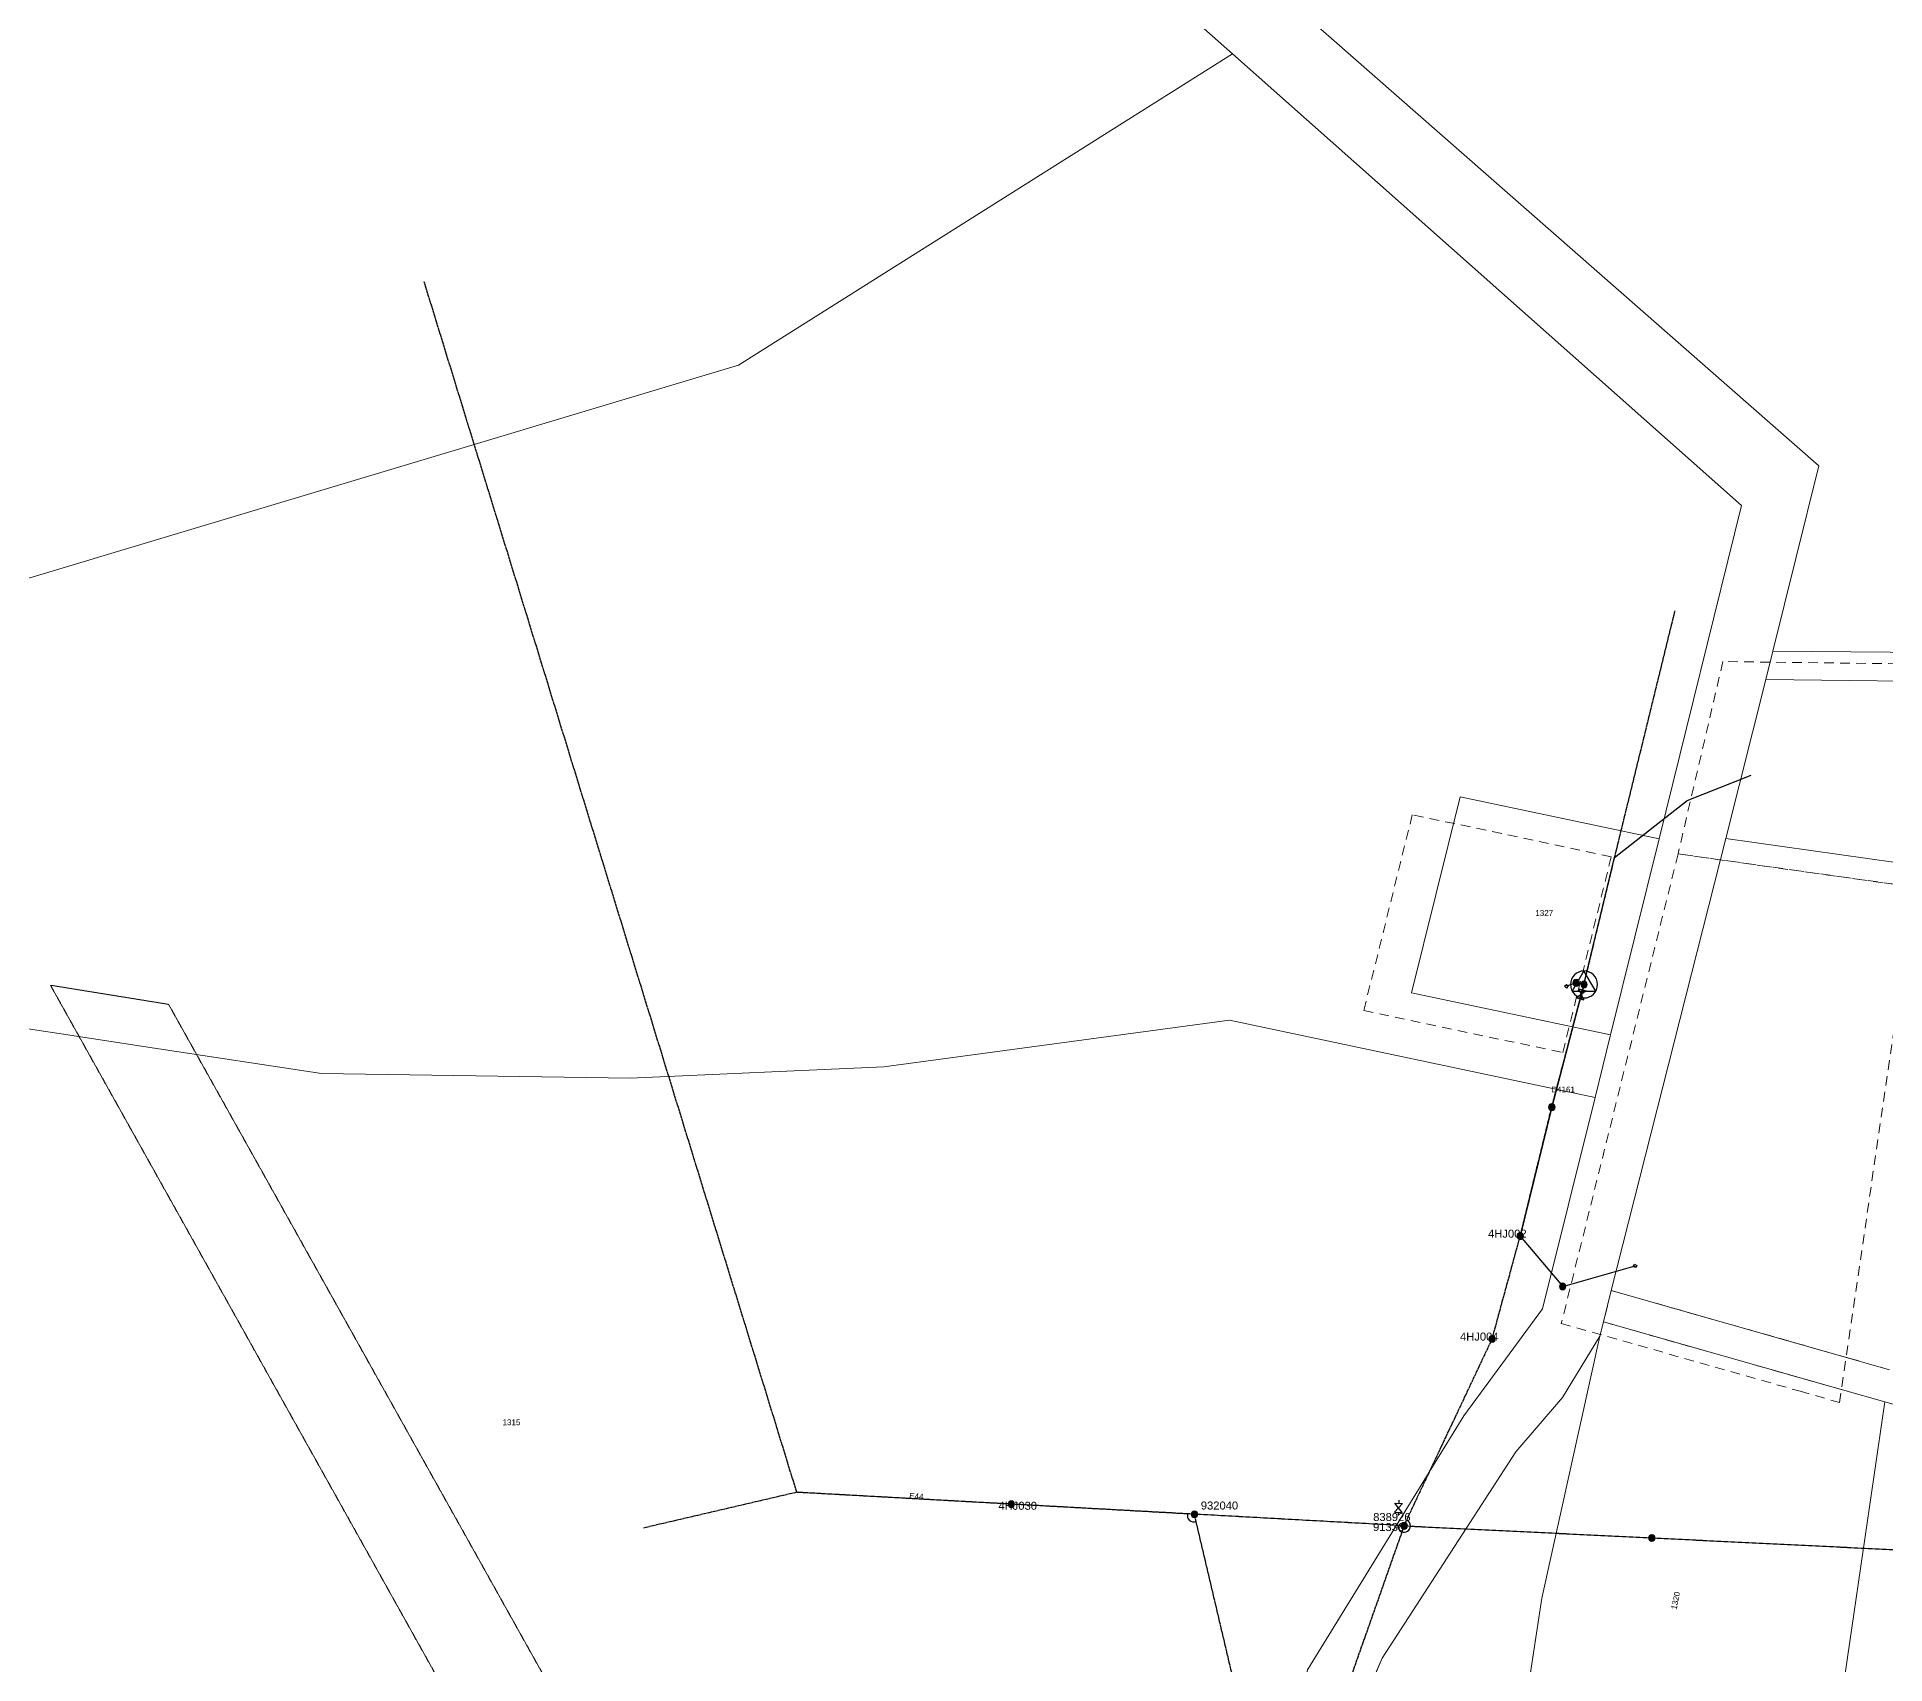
# Model space of a CAD drawing. Header units: metres. Extents: x 295944 to 299769, y 6164542 to 6170961.
# Drawn here: x 296680 to 297257, y 6167896 to 6168404 of the extents above; entities that cross this region are included whole.
import ezdxf
from ezdxf.enums import TextEntityAlignment as Align

# ---------------------------------------------------------------- set-up
doc = ezdxf.new("R2010")
doc.units = ezdxf.units.M
for name, pattern in [('Cable Exist OH', [1, 1, 0]), ('Dash', [5, 3, -2]), ('DASHED', [0.75, 0.5, -0.25]), ('HIDDEN', [0.375, 0.25, -0.125]), ('HIDDEN2', [0.1875, 0.125, -0.0625])]:
    doc.linetypes.add(name, pattern=pattern)
doc.layers.get('0').update_dxf_attribs({"color": 6})
for name, color, linetype, lineweight in [('Cadastre Developer_SP_EXT', 9, 'Continuous', 5), ('Cadastre Easements_SP_EXT', 9, 'Continuous', 5), ('Cadastre Land Parcels_SP_EXT', 9, 'Continuous', 5), ('Cadastre Other Property_SP_EXT', 9, 'HIDDEN', 5), ('Cadastre Roads_SP_EXT', 9, 'Continuous', 5)]:
    doc.layers.add(name, color=color, linetype=linetype, lineweight=lineweight)
for name, color, linetype in [('Equip_LV_EXT', 7, 'Continuous'), ('Equip_SP_HV_EXT', 7, 'Continuous'), ('Mains_HV_EXT', 7, 'Continuous'), ('Mains_LV_EXT', 7, 'Continuous'), ('Services_SP_EXT', 7, 'Continuous'), ('Sub_SP_TR_HV_LV_EXT', 7, 'Continuous'), ('SupportsOH_SP_TR_HV_LV_SL_EXT', 7, 'Continuous')]:
    doc.layers.add(name, color=color, linetype=linetype)
doc.layers.add('UNKNOWN_FEATURES', color=1, linetype='DASHED', plot=False)
doc.styles.add('POLE_LABEL', font='arial.ttf')
doc.styles.get("Standard").update_dxf_attribs({"font": 'arial.ttf'})

# ---------------------------------------------------------------- blocks, each defined once
blk = doc.blocks.new('SUB_POLE_EXT')
blk.add_wipeout([(0, 4.22), (0.42, 4.2), (0.83, 4.14), (1.21, 4.05), (1.62, 3.9), (1.99, 3.72), (2.35, 3.51), (2.68, 3.26), (2.99, 2.99), (3.28, 2.66), (3.52, 2.34), (3.76, 1.92), (3.9, 1.62), (4.04, 1.23), (4.18, 0.63), (4.22, 0), (4.18, -0.61), (4.06, -1.15), (3.9, -1.62), (3.58, -2.24), (3.22, -2.73), (2.97, -3.01), (2.68, -3.26), (2.36, -3.5), (2, -3.72), (1.64, -3.89), (1.25, -4.03), (0.82, -4.14), (0.42, -4.2), (0, -4.22), (-0.41, -4.2), (-0.8, -4.15), (-1.21, -4.05), (-1.62, -3.9), (-1.99, -3.73), (-2.35, -3.51), (-2.68, -3.26), (-2.96, -3.02), (-3.23, -2.72), (-3.51, -2.35), (-3.71, -2.01), (-3.91, -1.6), (-4.05, -1.21), (-4.16, -0.76), (-4.22, -0.14), (-4.21, 0.39), (-4.14, 0.83), (-4.03, 1.27), (-3.9, 1.63), (-3.71, 2.02), (-3.5, 2.37), (-3.28, 2.67), (-2.99, 2.99), (-2.68, 3.27), (-2.33, 3.52), (-1.98, 3.73), (-1.63, 3.9), (-1.2, 4.05), (-0.78, 4.15), (-0.4, 4.21)])
blk.add_line((2.16, 0.48), (2.16, 0.48, 0))
blk.add_lwpolyline([(-4.22, 0, 1), (4.22, 0, 1)], format="xyb", close=True)
blk.add_lwpolyline([(2.14, 0.52), (0, 4.22), (-3.66, -2.11), (3.66, -2.11)], close=True)
for tag, height, flags, p in [('STREET_CODE', 0.2, 9, (1.5, 0)), ('ASSET_NUM', 3.5, 8, (2, 2)), ('CONSTRUCTED_VOLTAGE', 0.2, 9, (1.5, -0.2)), ('OPERATING_VOLTAGE', 0.2, 9, (1.5, -0.6)), ('OPERATED_BY', 0.2, 9, (1.5, -0.8)), ('ORIENTATION', 0.2, 9, (1.5, -1.2)), ('OWNED_BY', 0.2, 9, (1.5, -1.4)), ('SECONDARY_VOLTAGE', 0.2, 9, (1.5, -1.6)), ('STATE', 0.2, 9, (1.5, -1.8)), ('SUBSTATION_TYPE', 0.2, 9, (1.5, -2)), ('STREETNAME', 0.2, 9, (1.5, -2.8)), ('SUBURB', 0.2, 9, (1.5, -3)), ('Z', 0.2, 1, (1.5, -3.4)), ('NO_PHASES', 0.2, 9, (1.5, -0.4)), ('MAINTAINED_BY', 0.2, 9, (1.5, -1)), ('USAGE', 0.2, 9, (1.5, -2.2)), ('LEGEND', 0.2, 9, (1.5, -2.4)), ('LOCATION', 0.2, 9, (1.5, -2.6)), ('NOTES', 0.2, 9, (1.5, -3.2))]:
    blk.add_attdef(tag, text='', height=height, dxfattribs=dict(flags=flags)).set_placement(p, align=Align.MIDDLE_LEFT)
blk = doc.blocks.new('LV_OH_LINKS_DISTFUSE_EXT')
for p, q in [((0, 0), (0.96, 0)), ((3.84, 0), (4.8, 0))]:
    blk.add_line(p, q)
blk.add_lwpolyline([(3.84, -1.2), (3.84, 1.2), (0.96, -1.2), (0.96, 1.2)], close=True)
at = {"flags": 9}
for tag, p in [('ACTUAL_STATUS', (0, 0)), ('CONSTRUCTED_VOLTAGE', (0, -0.2)), ('OPERATING_VOLTAGE', (0, -0.6)), ('ORIENTATION', (0, -0.8)), ('OWNED_BY', (0, -1)), ('STATE', (0, -1.2)), ('SWITCH_TYPE', (0, -1.4)), ('NO_PHASES', (0, -0.4)), ('USAGE', (0, -1.6)), ('NOTES', (0, -1.8))]:
    blk.add_attdef(tag, text='', height=0.2, dxfattribs=at).set_placement(p, align=Align.MIDDLE_LEFT)
at = {"flags": 1}
blk.add_attdef('Z', (0, 0), '', height=0.2, dxfattribs=at)
blk = doc.blocks.new('CCP_EXT')
blk.add_wipeout([(0, 0.57), (0.57, 0), (0, -0.57), (-0.57, 0)])
blk.add_lwpolyline([(-0.57, 0), (0, 0.57), (0.57, 0), (0, -0.57), (-0.57, 0)])
at = {"flags": 1}
blk.add_attdef('Z', (0, 0), '', height=0.2, dxfattribs=at)
at = {"flags": 9}
for tag, p in [('CCP_TYPE', (0, 0)), ('CONSTRUCTED_VOLTAGE', (0, -0.2)), ('OPERATING_VOLTAGE', (0, -0.6)), ('ORIENTATION', (0, -0.8)), ('OWNED_BY', (0, -1)), ('STATE', (0, -1.8)), ('NO_PHASES', (0, -0.4)), ('USAGE', (0, -1.2)), ('LEGEND', (0, -1.4)), ('LIFE_SUPPORT', (0, -1.6)), ('NOTES', (0, -2))]:
    blk.add_attdef(tag, text='', height=0.2, dxfattribs=at).set_placement(p, align=Align.MIDDLE_LEFT)
blk = doc.blocks.new('POLE_EXT')
blk.add_hatch(color=256).paths.add_polyline_path([(-1, 0, 1), (1, 0, 1)])
blk.add_lwpolyline([(-1, 0, 1), (1, 0, 1)], format="xyb", close=True)
for tag, height, flags, p in [('pNumber', 2.5, 8, (-17.84, 2.07)), ('OWNED_BY', 0.2, 9, (1.35, -0.4)), ('SPECIAL_USE', 0.2, 9, (1.35, -0.8)), ('STATE', 0.2, 9, (1.35, -1)), ('cLV', 0.2, 9, (1.35, -1.4)), ('hDepth', 0.2, 9, (1.35, -1.6)), ('hDia', 0.2, 9, (1.35, -1.8)), ('cHV', 0.2, 9, (1.35, -2)), ('cLinedev', 0.2, 9, (1.35, -3.4)), ('pExisting', 0.2, 9, (1.35, -3.8)), ('pFooting', 0.2, 9, (1.35, -4.4)), ('pNew', 0.2, 9, (1.35, -4.6)), ('pRelocate', 0.2, 9, (1.35, -5)), ('pRemove', 0.2, 9, (1.35, -5.2)), ('pReplace', 0.2, 9, (1.35, -5.4)), ('pStay', 0.2, 9, (1.35, -5.6)), ('pType', 0.2, 9, (1.35, -5.8)), ('PARENT', 0.2, 9, (1.35, -0.6)), ('USAGE', 0.2, 9, (1.35, -1.2)), ('LBRACKET', 0.2, 9, (1.35, -2.2)), ('LExisting', 0.2, 9, (1.35, -2.4)), ('LANTNUMBER', 0.2, 9, (1.35, -2.6)), ('LOther', 0.2, 9, (1.35, -2.8)), ('LRemove', 0.2, 9, (1.35, -3)), ('LEGEND', 0.2, 9, (1.35, -3.2)), ('LOCATION', 0.2, 9, (1.35, -3.6)), ('PFNUMBER', 0.2, 9, (1.35, -4)), ('NEWPFNUMBER', 0.2, 9, (1.35, -4.2)), ('cspan', 0.2, 9, (1.35, -6)), ('STREETNAME', 0.2, 9, (1.35, -6.2)), ('SUBURB', 0.2, 9, (1.35, -6.4)), ('OPERATED_BY', 0.2, 9, (1.36, -7.01)), ('NOTES', 0.2, 9, (1.35, -6.6)), ('MAINTAINED_BY', 0.2, 9, (1.36, -6.81))]:
    blk.add_attdef(tag, text='', height=height, dxfattribs=dict(flags=flags)).set_placement(p, align=Align.MIDDLE_LEFT)
at = {"style": 'POLE_LABEL'}
for tag, height, flags, p in [('STRUCTURE_PLANT_NUMBER', 0.2, 9, (1.35, 0.03)), ('ASSET_NUM', 2.5, 8, (2, 2)), ('STREET_CODE', 0.2, 9, (1.35, -0.2))]:
    blk.add_attdef(tag, text='', height=height, dxfattribs=dict(at, flags=flags)).set_placement(p, align=Align.MIDDLE_LEFT)
at = {"flags": 1}
blk.add_attdef('Z', (1.35, -7.33), '', height=0.2, dxfattribs=at)
blk = doc.blocks.new('HV_DOF_CLOSED_EXT')
for p, q in [((0, 7.9), (0, 6.94)), ((0, 4.06), (0, 3.1))]:
    blk.add_line(p, q)
blk.add_lwpolyline([(-1.2, 4.06), (1.2, 4.06), (-1.2, 6.94), (1.2, 6.94)], close=True)
for tag, height, flags, p in [('STREET_CODE', 0.2, 9, (1.5, 0)), ('ASSET_NUM', 2.5, 8, (2, 2)), ('ACTUAL_STATUS', 0.2, 9, (1.5, -0.2)), ('CONSTRUCTED_VOLTAGE', 0.2, 9, (1.5, -0.4)), ('OPERATING_VOLTAGE', 0.2, 9, (1.5, -0.8)), ('ORIENTATION', 0.2, 9, (1.5, -1)), ('OWNED_BY', 0.2, 9, (1.5, -1.2)), ('OPERATED_BY', 0.2, 9, (1.5, -1.4)), ('STATE', 0.2, 9, (1.5, -1.8)), ('SWITCH_TYPE', 0.2, 9, (1.5, -2)), ('STREETNAME', 0.2, 9, (1.5, -2.8)), ('SUBURB', 0.2, 9, (1.5, -3)), ('Z', 0.2, 1, (1.5, -3.6)), ('NO_PHASES', 0.2, 9, (1.5, -0.6)), ('MAINTAINED_BY', 0.2, 9, (1.5, -1.6)), ('USAGE', 0.2, 9, (1.5, -2.2)), ('LEGEND', 0.2, 9, (1.5, -2.4)), ('LOCATION', 0.2, 9, (1.5, -2.6)), ('NOTES', 0.2, 9, (1.5, -3.2)), ('LABEL_ALIGNMENT', 0.2, 9, (1.5, -3.4))]:
    blk.add_attdef(tag, text='', height=height, dxfattribs=dict(flags=flags)).set_placement(p, align=Align.MIDDLE_LEFT)

msp = doc.modelspace()

# ---------------------------------------------------------------- linework, layer by layer
at = {"layer": 'Cadastre Developer_SP_EXT', "linetype": 'Dash'}
for p, q in [((297266.14, 6168138.55), (297192.21, 6168148.96)), ((297192.21, 6168148.96), (297192.21, 6168148.96)), ((297242.67, 6167977.64), (297266.14, 6168138.55)), ((297155.74, 6168002.35), (297230.31, 6167981.15)), ((297230.31, 6167981.15), (297242.67, 6167977.64))]:
    msp.add_line(p, q, dxfattribs=at)
msp.add_lwpolyline([(297192.21, 6168148.96), (297266.14, 6168138.55), (297275.86, 6168208.14), (297206.21, 6168209), (297192.21, 6168148.96)], close=True, dxfattribs=at)
at = {"layer": 'Cadastre Easements_SP_EXT', "linetype": 'Dash'}
for p, q in [((297171.36, 6168012.59), (297168.89, 6168002.82)), ((297245.93, 6167991.4), (297171.36, 6168012.59)), ((297168.89, 6168002.82), (297243.59, 6167981.58)), ((297258.29, 6167987.88), (297245.93, 6167991.4)), ((297243.59, 6167981.58), (297256.82, 6167977.82)), ((297256.82, 6167977.82), (297393.17, 6167939.56))]:
    msp.add_line(p, q, dxfattribs=at)
at = {"layer": 'Cadastre Land Parcels_SP_EXT', "linetype": 'Continuous'}
for p, q in [((297207.08, 6168153.78), (297171.36, 6168012.59)), ((297281.01, 6168143.37), (297207.08, 6168153.78)), ((297171.36, 6168012.59), (297168.89, 6168002.82)), ((297171.36, 6168012.59), (297245.92, 6167991.4)), ((297245.92, 6167991.4), (297171.36, 6168012.59)), ((297168.89, 6168002.82), (297167.75, 6167998.33)), ((297243.59, 6167981.58), (297168.89, 6168002.82)), ((297168.89, 6168002.82), (297243.59, 6167981.58)), ((297167.75, 6167998.33), (297149.62, 6167916.51)), ((297245.92, 6167991.4), (297258.29, 6167987.88)), ((297258.29, 6167987.88), (297245.92, 6167991.4)), ((297256.82, 6167977.82), (297200.5, 6167592.54)), ((297200.5, 6167592.54), (297256.82, 6167977.82)), ((297256.82, 6167977.82), (297243.59, 6167981.58)), ((297243.59, 6167981.58), (297256.82, 6167977.82)), ((297393.17, 6167939.56), (297256.82, 6167977.82)), ((297256.82, 6167977.82), (297256.82, 6167977.82)), ((297256.82, 6167977.82), (297393.17, 6167939.56)), ((297149.62, 6167916.51), (297139.93, 6167852.94))]:
    msp.add_line(p, q, dxfattribs=at)
for points in [[(298549.35, 6168915.52), (298086.63, 6168976.69), (298026.61, 6168523.77), (297959.19, 6168450.71), (297949.41, 6168440.11), (297926.7, 6168415.5), (297735.19, 6168207.96), (297507.31, 6168209.86), (297468.06, 6168210.19), (297292.19, 6168211.65), (297282.88, 6168211.73), (297221.82, 6168212.24), (297219.65, 6168203.45), (297219.65, 6168203.45), (297289.3, 6168202.6), (297465.74, 6168201.47), (297503.21, 6168201.22), (297727.84, 6168199.78), (297948.28, 6168055.52), (297973.31, 6168039.14), (298073.72, 6167973.43), (298115.98, 6168003.34), (298178.66, 6168037.5)], [(296508.63, 6167807.99), (296771.79, 6167856.77), (296777.18, 6167857.77), (296825.99, 6167853.52), (296851.66, 6167851.28), (296942.27, 6167843.39), (297058.49, 6167813.09), (297062.05, 6167820.04), (297076.41, 6167894.16), (297125.24, 6167973.49), (297149.84, 6168006.93), (297166.27, 6168072.91), (297052.12, 6168097.03), (296944.09, 6168082.51), (296864.83, 6168078.95), (296768.42, 6168080.4), (296768.42, 6168080.4), (296716.27, 6168088.3), (296685.76, 6168092.93), (296673.92, 6168094.72)]]:
    msp.add_lwpolyline(points, dxfattribs=at)
msp.add_lwpolyline([(297101.36, 6167607.03), (297139.93, 6167852.94), (297149.62, 6167916.51), (297167.75, 6167998.33), (297156.06, 6167979.24), (297141.5, 6167962.28), (297099.82, 6167897.82), (297094.31, 6167885.09), (297092.37, 6167873.45), (297083.83, 6167828.52), (297075.37, 6167802.9), (297048.98, 6167750.73), (297039.38, 6167721.17), (297037.1, 6167697.32), (297039.25, 6167670.27), (297095.79, 6167662.98), (297088.82, 6167608.92), (297101.36, 6167607.03)], close=True, dxfattribs=at)
at = {"layer": 'Cadastre Other Property_SP_EXT', "linetype": 'HIDDEN2'}
msp.add_lwpolyline([(296683.74, 6168107.94), (297032.86, 6167483.55), (297030.71, 6167547.42), (296720.64, 6168101.97), (296683.74, 6168107.94)], close=True, dxfattribs=at)
at = {"layer": 'Cadastre Roads_SP_EXT', "linetype": 'Continuous'}
for p, q in [((297236.14, 6168270.12), (296781.51, 6168668.9)), ((296767.29, 6168652.12), (297052.97, 6168398.82)), ((297052.97, 6168398.82), (297212.06, 6168257.75)), ((297221.82, 6168212.24), (297236.14, 6168270.12)), ((297212.06, 6168257.75), (297186.26, 6168153.62)), ((297219.65, 6168203.45), (297221.82, 6168212.24)), ((297207.08, 6168153.78), (297219.65, 6168203.45)), ((297186.26, 6168153.62), (297171.11, 6168092.45)), ((297171.11, 6168092.45), (297166.27, 6168072.91)), ((297166.27, 6168072.91), (297149.84, 6168006.93)), ((297168.89, 6168002.82), (297171.36, 6168012.59)), ((297149.84, 6168006.93), (297125.24, 6167973.49)), ((297167.75, 6167998.33), (297168.89, 6168002.82)), ((297156.06, 6167979.24), (297167.75, 6167998.33)), ((297141.5, 6167962.28), (297156.06, 6167979.24)), ((297125.24, 6167973.49), (297076.41, 6167894.16)), ((297099.82, 6167897.82), (297141.5, 6167962.28)), ((297094.3, 6167885.09), (297099.82, 6167897.82))]:
    msp.add_line(p, q, dxfattribs=at)
at = {"layer": 'Mains_HV_EXT', "linetype": 'Cable Exist OH'}
msp.add_line((297106.68, 6167939.14), (297266.11, 6167931.4), dxfattribs=at)
for points in [[(297106.63, 6167939.16), (296916.9, 6167949.6), (296800.51, 6168327.54)], [(297106.62, 6167939.19), (297134.12, 6167997.48), (297142.9, 6168029.62), (297152.77, 6168069.89)], [(297067.89, 6167829.1), (297106.68, 6167939.15)]]:
    msp.add_lwpolyline(points, dxfattribs=at)
at = {"layer": 'Mains_HV_EXT', "linetype": 'Continuous'}
for points in [[(297104.62, 6167939.22, 0.314153), (297105.84, 6167937.29)], [(297105.84, 6167937.28, 0.52121), (297108.62, 6167939.03)], [(297108.62, 6167939.04, 0.320799), (297107.43, 6167940.92)]]:
    msp.add_lwpolyline(points, format="xyb", dxfattribs=at)
at = {"layer": 'Mains_LV_EXT', "linetype": 'Cable Exist OH'}
for points in [[(297041.12, 6167942.73), (296983.91, 6167945.9), (296916.9, 6167949.6), (296869, 6167938.45)], [(297063.39, 6167774.97), (297067.89, 6167829.1), (297041.12, 6167942.73)]]:
    msp.add_lwpolyline(points, dxfattribs=at)
at = {"layer": 'Mains_LV_EXT', "linetype": 'Continuous'}
msp.add_lwpolyline([(297038.99, 6167942.86, 0.649181), (297041.63, 6167940.56)], format="xyb", dxfattribs=at)
at = {"layer": 'Services_SP_EXT'}
for p, q in [((297152.77, 6168069.89), (297142.9, 6168029.62)), ((297142.9, 6168029.62), (297156.17, 6168013.86))]:
    msp.add_line(p, q, dxfattribs=at)

# ---------------------------------------------------------------- block references
at = {"layer": 'Equip_SP_HV_EXT'}
ref = msp.add_blockref('HV_DOF_CLOSED_EXT', (297104.62, 6167939.27), dxfattribs=dict(at, rotation=357.2333750126876))
ref.add_attrib('ASSET_NUM', '91336', dxfattribs={"layer": '0', "height": 2.5}).set_placement((297106.62, 6167940.02), align=Align.TOP_RIGHT)
at = {"layer": 'Sub_SP_TR_HV_LV_EXT'}
msp.add_blockref('SUB_POLE_EXT', (297162.82, 6168108.18), dxfattribs=at)
at = {"layer": 'SupportsOH_SP_TR_HV_LV_SL_EXT'}
for p in [(297152.77, 6168069.89), (297156.17, 6168013.86), (297184, 6167935.34)]:
    msp.add_blockref('POLE_EXT', p, dxfattribs=at)
ref = msp.add_blockref('POLE_EXT', (297142.9, 6168029.62), dxfattribs=at)
ref.add_attrib('ASSET_NUM', '4HJ002', dxfattribs={"layer": '0', "height": 2.5, "style": 'POLE_LABEL'}).set_placement((297144.9, 6168030.37), align=Align.MIDDLE_RIGHT)
ref = msp.add_blockref('POLE_EXT', (297134.12, 6167997.48), dxfattribs=at)
ref.add_attrib('ASSET_NUM', '4HJ004', dxfattribs={"layer": '0', "height": 2.5, "style": 'POLE_LABEL'}).set_placement((297136.12, 6167998.23), align=Align.MIDDLE_RIGHT)
ref = msp.add_blockref('POLE_EXT', (296983.91, 6167945.9), dxfattribs=at)
ref.add_attrib('ASSET_NUM', '4HJ030', dxfattribs={"layer": '0', "height": 2.5, "style": 'POLE_LABEL'}).set_placement((296985.91, 6167946.65), align=Align.TOP_CENTER)
ref = msp.add_blockref('POLE_EXT', (297041.12, 6167942.73), dxfattribs=at)
ref.add_attrib('ASSET_NUM', '932040', dxfattribs={"layer": '0', "height": 2.5, "style": 'POLE_LABEL'}).set_placement((297043.12, 6167943.48), align=Align.BOTTOM_LEFT)
ref = msp.add_blockref('POLE_EXT', (297106.62, 6167939.13), dxfattribs=at)
ref.add_attrib('ASSET_NUM', '838926', dxfattribs={"layer": '0', "height": 2.5, "style": 'POLE_LABEL'}).set_placement((297108.62, 6167939.88), align=Align.BOTTOM_RIGHT)

# ---------------------------------------------------------------- texts
at = {"layer": 'Cadastre Land Parcels_SP_EXT'}
for s, p in [('1327', (297147.61, 6168129.6)), ('1315', (296824.96, 6167970.57))]:
    msp.add_text(s, height=1.8, dxfattribs=at).set_placement(p)
msp.add_text('1320', height=1.8, rotation=78.63976, dxfattribs=at).set_placement((297191.76, 6167912.89))
at = {"layer": 'Mains_LV_EXT'}
msp.add_text('E44', height=1.8, rotation=355.69804, dxfattribs=at).set_placement((296951.95, 6167947.66))
at = {"layer": 'UNKNOWN_FEATURES'}
msp.add_text('D4161', height=1.8, dxfattribs=at).set_placement((297152.58, 6168074.47))

# ---------------------------------------------------------------- next in the draw order: linework, layer by layer
at = {"layer": 'Cadastre Land Parcels_SP_EXT', "linetype": 'Continuous'}
msp.add_lwpolyline([(296673.92, 6168094.72), (296685.76, 6168092.93), (296716.27, 6168088.3), (296768.42, 6168080.41), (296864.83, 6168078.95), (296944.09, 6168082.51), (297052.12, 6168097.03), (297166.27, 6168072.91), (297171.11, 6168092.45), (297108.95, 6168105.59), (297124.1, 6168166.75), (297186.26, 6168153.62), (297212.06, 6168257.75), (297212.06, 6168257.75), (297052.97, 6168398.82), (296898.68, 6168301.55), (296630.34, 6168221.05)], dxfattribs=at)
msp.add_lwpolyline([(297186.26, 6168153.62), (297124.1, 6168166.75), (297108.94, 6168105.59), (297171.11, 6168092.45), (297186.26, 6168153.62)], close=True, dxfattribs=at)
at = {"layer": 'Mains_HV_EXT', "linetype": 'Cable Exist OH'}
msp.add_lwpolyline([(297162.82, 6168108.18), (297172.38, 6168147.79), (297191.27, 6168224.88)], dxfattribs=at)
at = {"layer": 'Services_SP_EXT'}
msp.add_lwpolyline([(297162.82, 6168108.18), (297172.38, 6168147.79), (297195.02, 6168165.64), (297215.02, 6168173.51)], dxfattribs=at)

# ---------------------------------------------------------------- next in the draw order: block references
at = {"layer": 'Equip_LV_EXT', "rotation": 255.3001241129638}
msp.add_blockref('LV_OH_LINKS_DISTFUSE_EXT', (297162.62, 6168107.42), dxfattribs=at)
at = {"layer": 'Services_SP_EXT', "rotation": 195.7511735227145}
msp.add_blockref('CCP_EXT', (297178.77, 6168020.31), dxfattribs=at)
at = {"layer": 'SupportsOH_SP_TR_HV_LV_SL_EXT'}
msp.add_blockref('POLE_EXT', (297162.82, 6168108.18), dxfattribs=at)

# ---------------------------------------------------------------- next in the draw order: linework, layer by layer
at = {"layer": 'Cadastre Roads_SP_EXT', "linetype": 'Continuous'}
msp.add_line((297171.36, 6168012.59), (297207.08, 6168153.78), dxfattribs=at)
at = {"layer": 'Services_SP_EXT'}
msp.add_line((297156.17, 6168013.86), (297178.77, 6168020.31), dxfattribs=at)

# ---------------------------------------------------------------- next in the draw order: block references
msp.add_blockref('CCP_EXT', (297157.35, 6168107.64), dxfattribs=at)

# ---------------------------------------------------------------- next in the draw order: linework, layer by layer
at = {"layer": 'Cadastre Developer_SP_EXT', "linetype": 'Dash'}
msp.add_line((297192.21, 6168148.96), (297155.74, 6168002.35), dxfattribs=at)
msp.add_lwpolyline([(297109.19, 6168161.19), (297094.03, 6168100.03), (297156.2, 6168086.9), (297171.35, 6168148.06), (297109.19, 6168161.19)], close=True, dxfattribs=at)
at = {"layer": 'Mains_HV_EXT', "linetype": 'Cable Exist OH'}
msp.add_lwpolyline([(297152.77, 6168069.89), (297162.82, 6168108.18)], dxfattribs=at)
at = {"layer": 'Services_SP_EXT'}
msp.add_line((297162.82, 6168108.18), (297152.77, 6168069.89), dxfattribs=at)
msp.add_lwpolyline([(297162.82, 6168108.18), (297160.37, 6168108.69), (297157.35, 6168107.64)], dxfattribs=at)

# ---------------------------------------------------------------- next in the draw order: block references
at = {"layer": 'SupportsOH_SP_TR_HV_LV_SL_EXT'}
msp.add_blockref('POLE_EXT', (297160.37, 6168108.69), dxfattribs=at)

doc.saveas('drawing.dxf')
